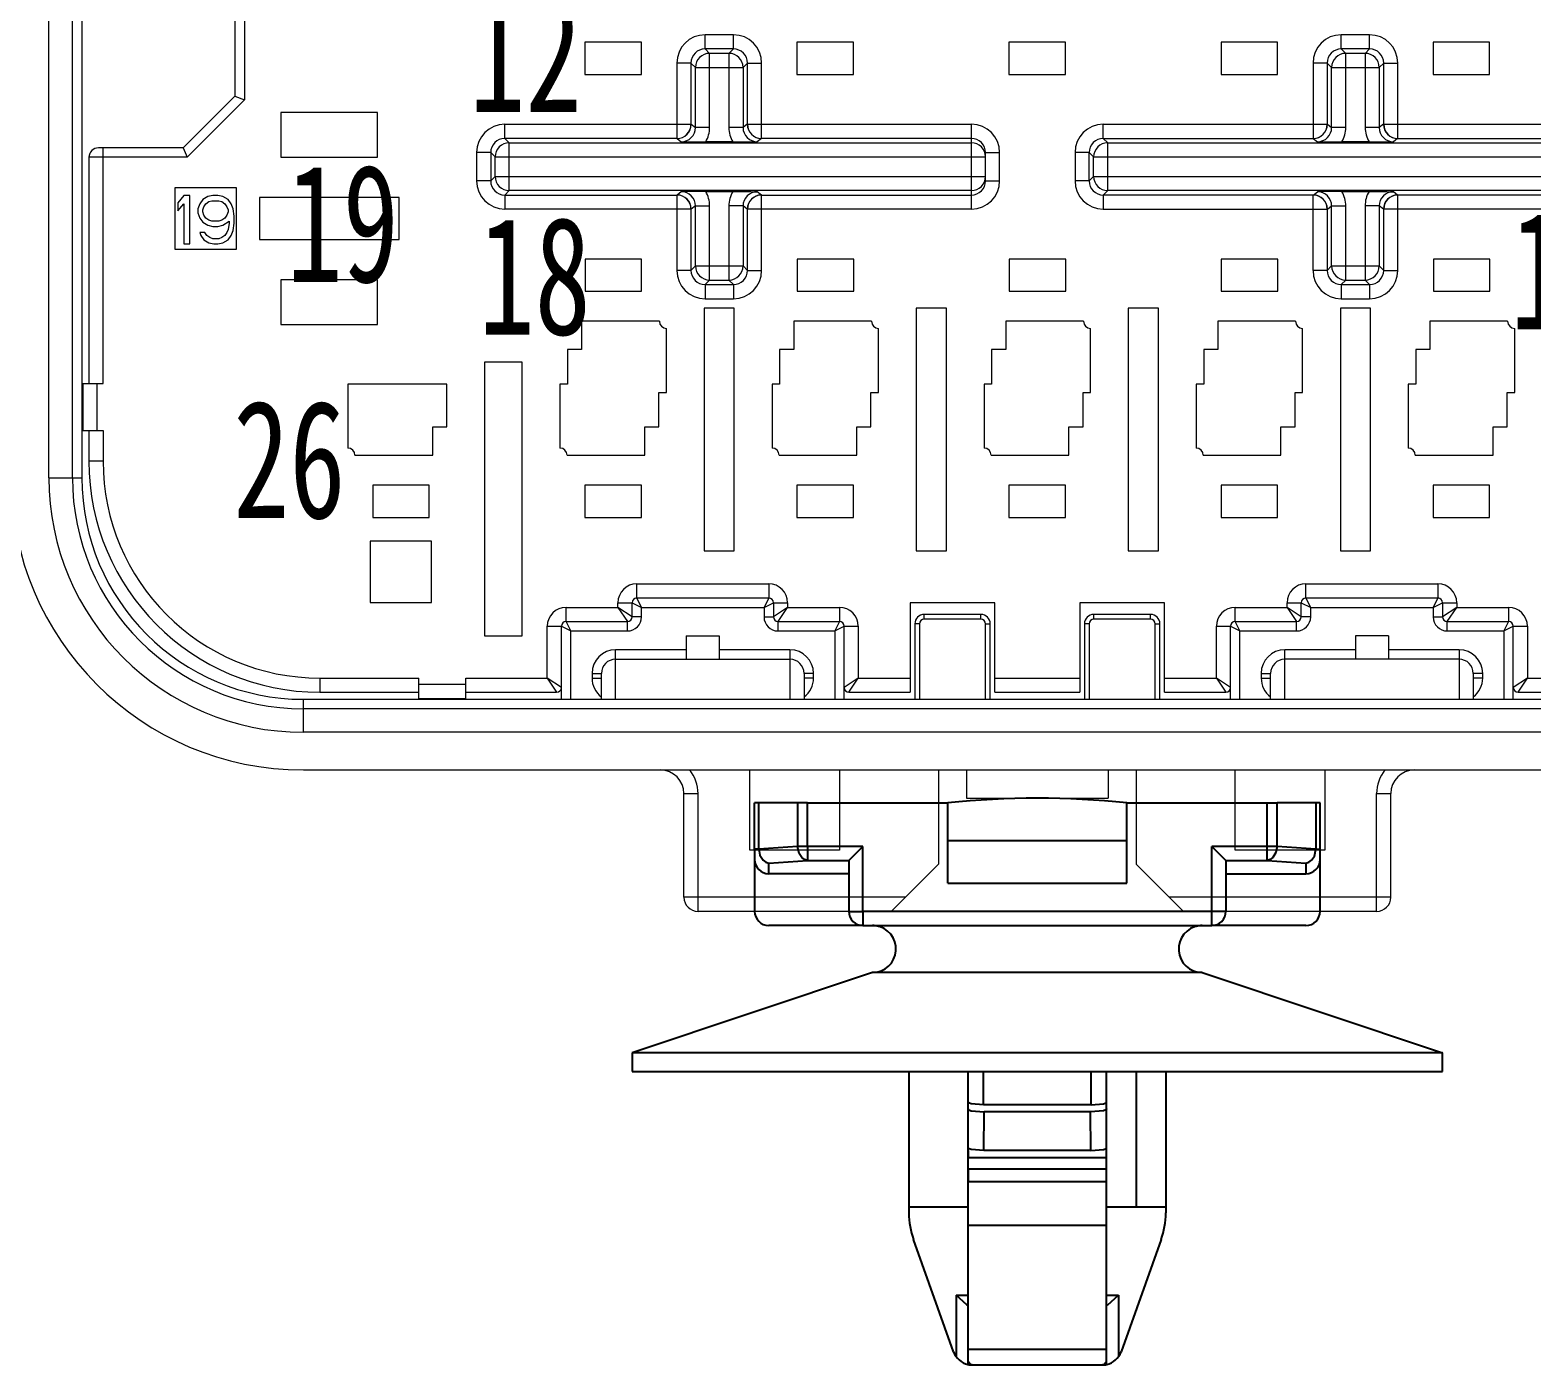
# Model space of a CAD drawing. Header units: inches. Extents: x 47316 to 59086, y 3141 to 11743.
# Drawn here: x 54455.43 to 54487.3, y 9607.13 to 9635.45 of the extents above; entities that cross this region are included whole.
import ezdxf

# ---------------------------------------------------------------- set-up
doc = ezdxf.new("R2010")
doc.units = ezdxf.units.IN
doc.header["$MEASUREMENT"] = 0
doc.styles.add('MtX_SimSun', font='')
doc.styles.get('MtX_SimSun').set_extended_font_data('SimSun')

msp = doc.modelspace()

# ---------------------------------------------------------------- linework, layer by layer
at = {"color": 0, "linetype": 'Continuous', "lineweight": 15}
for p, q in [((54455.834, 9625.953), (54455.834, 9639.153)), ((54456.334, 9625.953), (54456.334, 9639.153)), ((54456.534, 9639.153), (54456.534, 9625.953)), ((54459.783, 9636.053), (54459.783, 9634.053)), ((54459.983, 9636.136), (54459.983, 9633.971)), ((54467.207, 9635.193), (54467.207, 9634.513)), ((54468.407, 9635.193), (54467.207, 9635.193)), ((54468.407, 9634.513), (54468.407, 9635.193)), ((54469.759, 9635.053), (54469.759, 9635.353)), ((54470.359, 9635.353), (54469.759, 9635.353)), ((54470.359, 9635.053), (54470.359, 9635.353)), ((54471.707, 9635.193), (54471.707, 9634.513)), ((54472.907, 9635.193), (54471.707, 9635.193)), ((54472.907, 9634.513), (54472.907, 9635.193)), ((54476.207, 9635.193), (54476.207, 9634.513)), ((54477.407, 9635.193), (54476.207, 9635.193)), ((54477.407, 9634.513), (54477.407, 9635.193)), ((54480.707, 9635.193), (54480.707, 9634.513)), ((54481.907, 9635.193), (54480.707, 9635.193)), ((54481.907, 9634.513), (54481.907, 9635.193)), ((54483.859, 9635.353), (54483.259, 9635.353)), ((54483.259, 9635.053), (54483.259, 9635.353)), ((54483.859, 9635.053), (54483.859, 9635.353)), ((54486.407, 9635.193), (54485.207, 9635.193)), ((54485.207, 9635.193), (54485.207, 9634.513)), ((54486.407, 9634.513), (54486.407, 9635.193)), ((54469.853, 9634.959), (54469.759, 9635.053)), ((54470.359, 9635.053), (54469.759, 9635.053)), ((54469.853, 9633.384), (54469.853, 9634.959)), ((54470.265, 9634.959), (54469.853, 9634.959)), ((54470.265, 9634.959), (54470.359, 9635.053)), ((54470.265, 9634.959), (54470.265, 9633.384)), ((54483.859, 9635.053), (54483.259, 9635.053)), ((54483.353, 9634.959), (54483.259, 9635.053)), ((54483.765, 9634.959), (54483.353, 9634.959)), ((54483.353, 9633.384), (54483.353, 9634.959)), ((54483.765, 9634.959), (54483.859, 9635.053)), ((54483.765, 9634.959), (54483.765, 9633.384)), ((54469.159, 9634.753), (54469.159, 9633.153)), ((54469.459, 9634.753), (54469.159, 9634.753)), ((54469.459, 9634.753), (54469.459, 9633.453)), ((54469.553, 9634.659), (54469.459, 9634.753)), ((54469.553, 9633.384), (54469.553, 9634.659)), ((54469.553, 9634.659), (54470.565, 9634.659)), ((54470.565, 9634.659), (54470.659, 9634.753)), ((54470.565, 9634.659), (54470.565, 9633.384)), ((54470.659, 9633.453), (54470.659, 9634.753)), ((54470.659, 9634.753), (54470.959, 9634.753)), ((54470.959, 9633.153), (54470.959, 9634.753)), ((54482.959, 9634.753), (54482.659, 9634.753)), ((54482.659, 9634.753), (54482.659, 9633.153)), ((54482.959, 9634.753), (54482.959, 9633.453)), ((54483.053, 9634.659), (54482.959, 9634.753)), ((54483.053, 9634.659), (54484.065, 9634.659)), ((54483.053, 9633.384), (54483.053, 9634.659)), ((54484.065, 9634.659), (54484.159, 9634.753)), ((54484.065, 9634.659), (54484.065, 9633.384)), ((54484.159, 9634.753), (54484.459, 9634.753)), ((54484.159, 9633.453), (54484.159, 9634.753)), ((54484.459, 9633.153), (54484.459, 9634.753)), ((54467.207, 9634.513), (54468.407, 9634.513)), ((54471.707, 9634.513), (54472.907, 9634.513)), ((54476.207, 9634.513), (54477.407, 9634.513)), ((54480.707, 9634.513), (54481.907, 9634.513)), ((54485.207, 9634.513), (54486.407, 9634.513)), ((54459.783, 9634.053), (54458.683, 9632.953)), ((54459.983, 9633.971), (54458.766, 9632.753)), ((54459.783, 9634.053), (54459.983, 9633.971)), ((54460.759, 9633.703), (54460.759, 9632.753)), ((54462.809, 9633.703), (54460.759, 9633.703)), ((54462.809, 9632.753), (54462.809, 9633.703)), ((54465.509, 9633.153), (54465.509, 9633.453)), ((54465.509, 9633.453), (54469.463, 9633.453)), ((54469.463, 9633.453), (54469.553, 9633.384)), ((54469.853, 9633.384), (54469.553, 9633.384)), ((54470.565, 9633.384), (54470.265, 9633.384)), ((54470.655, 9633.453), (54470.565, 9633.384)), ((54470.655, 9633.453), (54475.409, 9633.453)), ((54475.409, 9631.653), (54475.409, 9633.453)), ((54478.209, 9633.153), (54478.209, 9633.453)), ((54478.209, 9633.453), (54482.963, 9633.453)), ((54482.963, 9633.453), (54483.053, 9633.384)), ((54483.353, 9633.384), (54483.053, 9633.384)), ((54484.065, 9633.384), (54483.765, 9633.384)), ((54484.155, 9633.453), (54484.065, 9633.384)), ((54484.155, 9633.453), (54488.109, 9633.453)), ((54465.603, 9633.06), (54465.509, 9633.153)), ((54469.163, 9633.153), (54465.509, 9633.153)), ((54465.603, 9632.047), (54465.603, 9633.06)), ((54465.603, 9633.06), (54475.409, 9633.06)), ((54469.163, 9633.153), (54469.253, 9633.084)), ((54470.347, 9633.08), (54469.771, 9633.08)), ((54470.955, 9633.153), (54470.865, 9633.084)), ((54475.409, 9633.153), (54470.955, 9633.153)), ((54478.209, 9633.153), (54482.663, 9633.153)), ((54478.209, 9633.153), (54478.303, 9633.06)), ((54478.303, 9632.047), (54478.303, 9633.06)), ((54478.303, 9633.06), (54488.015, 9633.06)), ((54482.663, 9633.153), (54482.753, 9633.084)), ((54483.847, 9633.08), (54483.271, 9633.08)), ((54484.455, 9633.153), (54484.365, 9633.084)), ((54484.455, 9633.153), (54488.109, 9633.153)), ((54456.684, 9632.753), (54456.684, 9627.953)), ((54458.766, 9632.753), (54456.684, 9632.753)), ((54458.683, 9632.953), (54456.884, 9632.953)), ((54456.984, 9627.953), (54456.984, 9632.953)), ((54458.683, 9632.953), (54458.766, 9632.753)), ((54460.759, 9632.753), (54462.809, 9632.753)), ((54464.909, 9632.853), (54464.909, 9632.253)), ((54465.209, 9632.853), (54464.909, 9632.853)), ((54465.209, 9632.853), (54465.209, 9632.253)), ((54465.303, 9632.76), (54465.209, 9632.853)), ((54465.303, 9632.347), (54465.303, 9632.76)), ((54465.303, 9632.76), (54475.709, 9632.76)), ((54475.709, 9632.253), (54475.709, 9632.853)), ((54475.709, 9632.853), (54476.009, 9632.853)), ((54476.009, 9632.253), (54476.009, 9632.853)), ((54477.609, 9632.853), (54477.609, 9632.253)), ((54477.909, 9632.853), (54477.609, 9632.853)), ((54477.909, 9632.253), (54477.909, 9632.853)), ((54477.909, 9632.853), (54478.003, 9632.76)), ((54478.003, 9632.347), (54478.003, 9632.76)), ((54478.003, 9632.76), (54488.315, 9632.76)), ((54465.303, 9632.347), (54465.209, 9632.253)), ((54465.303, 9632.347), (54475.709, 9632.347)), ((54477.909, 9632.253), (54478.003, 9632.347)), ((54478.003, 9632.347), (54488.315, 9632.347)), ((54458.51, 9632.105), (54458.51, 9630.803)), ((54459.812, 9632.105), (54458.51, 9632.105)), ((54459.812, 9630.803), (54459.812, 9632.105)), ((54465.209, 9632.253), (54464.909, 9632.253)), ((54465.603, 9632.047), (54465.509, 9631.953)), ((54475.409, 9632.047), (54465.603, 9632.047)), ((54469.253, 9632.023), (54469.163, 9631.953)), ((54469.771, 9632.027), (54470.347, 9632.027)), ((54470.955, 9631.953), (54470.865, 9632.023)), ((54475.709, 9632.253), (54476.009, 9632.253)), ((54477.909, 9632.253), (54477.609, 9632.253)), ((54478.209, 9631.953), (54478.303, 9632.047)), ((54488.015, 9632.047), (54478.303, 9632.047)), ((54482.663, 9631.953), (54482.753, 9632.023)), ((54483.271, 9632.027), (54483.847, 9632.027)), ((54484.455, 9631.953), (54484.365, 9632.023)), ((54458.695, 9631.942), (54458.567, 9631.79)), ((54458.567, 9631.79), (54458.567, 9631.615)), ((54458.567, 9631.615), (54458.695, 9631.768)), ((54458.823, 9631.942), (54458.695, 9631.942)), ((54458.695, 9631.768), (54458.695, 9630.917)), ((54458.823, 9630.917), (54458.823, 9631.942)), ((54459.037, 9631.768), (54458.994, 9631.659)), ((54459.101, 9631.855), (54459.037, 9631.768)), ((54459.208, 9631.921), (54459.101, 9631.855)), ((54459.101, 9631.637), (54459.122, 9631.702)), ((54459.122, 9631.702), (54459.165, 9631.768)), ((54459.165, 9631.768), (54459.229, 9631.812)), ((54459.314, 9631.942), (54459.208, 9631.921)), ((54459.229, 9631.812), (54459.293, 9631.833)), ((54459.293, 9631.833), (54459.443, 9631.833)), ((54459.421, 9631.942), (54459.314, 9631.942)), ((54459.528, 9631.921), (54459.421, 9631.942)), ((54459.443, 9631.833), (54459.507, 9631.812)), ((54459.507, 9631.812), (54459.571, 9631.768)), ((54459.635, 9631.855), (54459.528, 9631.921)), ((54459.571, 9631.768), (54459.613, 9631.702)), ((54459.613, 9631.702), (54459.635, 9631.637)), ((54459.699, 9631.768), (54459.635, 9631.855)), ((54459.741, 9631.659), (54459.699, 9631.768)), ((54460.304, 9631.898), (54460.304, 9631.008)), ((54463.264, 9631.898), (54460.304, 9631.898)), ((54463.264, 9631.008), (54463.264, 9631.898)), ((54465.509, 9631.953), (54465.509, 9631.653)), ((54465.509, 9631.953), (54469.163, 9631.953)), ((54469.159, 9631.953), (54469.159, 9630.353)), ((54469.553, 9631.723), (54469.463, 9631.653)), ((54469.553, 9630.448), (54469.553, 9631.723)), ((54469.553, 9631.723), (54469.853, 9631.723)), ((54469.853, 9630.148), (54469.853, 9631.723)), ((54470.265, 9631.723), (54470.265, 9630.148)), ((54470.565, 9631.723), (54470.265, 9631.723)), ((54470.565, 9631.723), (54470.565, 9630.448)), ((54470.655, 9631.653), (54470.565, 9631.723)), ((54470.955, 9631.953), (54475.409, 9631.953)), ((54470.959, 9630.353), (54470.959, 9631.953)), ((54482.663, 9631.953), (54478.209, 9631.953)), ((54478.209, 9631.953), (54478.209, 9631.653)), ((54482.659, 9630.353), (54482.659, 9631.953)), ((54482.963, 9631.653), (54483.053, 9631.723)), ((54483.053, 9631.723), (54483.353, 9631.723)), ((54483.053, 9630.448), (54483.053, 9631.723)), ((54483.353, 9630.148), (54483.353, 9631.723)), ((54484.065, 9631.723), (54483.765, 9631.723)), ((54483.765, 9631.723), (54483.765, 9630.148)), ((54484.155, 9631.653), (54484.065, 9631.723)), ((54484.065, 9631.723), (54484.065, 9630.448)), ((54488.109, 9631.953), (54484.455, 9631.953)), ((54484.459, 9630.353), (54484.459, 9631.953)), ((54458.994, 9631.659), (54458.994, 9631.572)), ((54458.994, 9631.572), (54459.037, 9631.463)), ((54459.037, 9631.463), (54459.101, 9631.375)), ((54459.101, 9631.593), (54459.101, 9631.637)), ((54459.122, 9631.528), (54459.101, 9631.593)), ((54459.101, 9631.375), (54459.208, 9631.31)), ((54459.165, 9631.463), (54459.122, 9631.528)), ((54459.229, 9631.419), (54459.165, 9631.463)), ((54459.293, 9631.397), (54459.229, 9631.419)), ((54459.443, 9631.397), (54459.293, 9631.397)), ((54459.507, 9631.419), (54459.443, 9631.397)), ((54459.571, 9631.463), (54459.507, 9631.419)), ((54459.528, 9631.31), (54459.656, 9631.397)), ((54459.613, 9631.528), (54459.571, 9631.463)), ((54459.635, 9631.593), (54459.613, 9631.528)), ((54459.635, 9631.637), (54459.635, 9631.593)), ((54459.656, 9631.397), (54459.656, 9631.354)), ((54459.763, 9631.506), (54459.741, 9631.659)), ((54459.763, 9631.354), (54459.763, 9631.506)), ((54469.463, 9631.653), (54465.509, 9631.653)), ((54469.459, 9631.653), (54469.459, 9630.353)), ((54475.409, 9631.653), (54470.655, 9631.653)), ((54470.659, 9630.353), (54470.659, 9631.653)), ((54478.209, 9631.653), (54482.963, 9631.653)), ((54482.959, 9631.653), (54482.959, 9630.353)), ((54488.109, 9631.653), (54484.155, 9631.653)), ((54484.159, 9630.353), (54484.159, 9631.653)), ((54459.037, 9631.157), (54459.058, 9631.092)), ((54459.144, 9631.157), (54459.037, 9631.157)), ((54459.058, 9631.092), (54459.122, 9631.005)), ((54459.186, 9631.092), (54459.144, 9631.157)), ((54459.25, 9631.048), (54459.186, 9631.092)), ((54459.208, 9631.31), (54459.314, 9631.288)), ((54459.314, 9631.026), (54459.25, 9631.048)), ((54459.314, 9631.288), (54459.421, 9631.288)), ((54459.421, 9631.288), (54459.528, 9631.31)), ((54459.507, 9631.048), (54459.443, 9631.026)), ((54459.571, 9631.092), (54459.507, 9631.048)), ((54459.613, 9631.157), (54459.571, 9631.092)), ((54459.635, 9631.223), (54459.613, 9631.157)), ((54459.656, 9631.354), (54459.635, 9631.223)), ((54459.635, 9631.005), (54459.699, 9631.092)), ((54459.699, 9631.092), (54459.741, 9631.201)), ((54459.741, 9631.201), (54459.763, 9631.354)), ((54458.51, 9630.803), (54459.812, 9630.803)), ((54458.695, 9630.917), (54458.823, 9630.917)), ((54459.122, 9631.005), (54459.229, 9630.939)), ((54459.229, 9630.939), (54459.336, 9630.917)), ((54459.443, 9631.026), (54459.314, 9631.026)), ((54459.336, 9630.917), (54459.421, 9630.917)), ((54459.421, 9630.917), (54459.528, 9630.939)), ((54459.528, 9630.939), (54459.635, 9631.005)), ((54460.304, 9631.008), (54463.264, 9631.008)), ((54467.212, 9630.593), (54467.212, 9629.913)), ((54468.412, 9630.593), (54467.212, 9630.593)), ((54468.412, 9629.913), (54468.412, 9630.593)), ((54469.553, 9630.448), (54469.459, 9630.353)), ((54469.553, 9630.448), (54470.565, 9630.448)), ((54470.565, 9630.448), (54470.659, 9630.353)), ((54471.712, 9630.593), (54471.712, 9629.913)), ((54472.912, 9630.593), (54471.712, 9630.593)), ((54472.912, 9629.913), (54472.912, 9630.593)), ((54476.212, 9630.593), (54476.212, 9629.913)), ((54477.412, 9630.593), (54476.212, 9630.593)), ((54477.412, 9629.913), (54477.412, 9630.593)), ((54481.912, 9630.593), (54480.712, 9630.593)), ((54480.712, 9630.593), (54480.712, 9629.913)), ((54481.912, 9629.913), (54481.912, 9630.593)), ((54483.053, 9630.448), (54482.959, 9630.353)), ((54483.053, 9630.448), (54484.065, 9630.448)), ((54484.065, 9630.448), (54484.159, 9630.353)), ((54486.412, 9630.593), (54485.212, 9630.593)), ((54485.212, 9630.593), (54485.212, 9629.913)), ((54486.412, 9629.913), (54486.412, 9630.593)), ((54460.759, 9630.153), (54460.759, 9629.203)), ((54462.809, 9630.153), (54460.759, 9630.153)), ((54462.809, 9629.203), (54462.809, 9630.153)), ((54469.459, 9630.353), (54469.159, 9630.353)), ((54469.853, 9630.148), (54469.759, 9630.053)), ((54469.853, 9630.148), (54470.265, 9630.148)), ((54470.265, 9630.148), (54470.359, 9630.053)), ((54470.659, 9630.353), (54470.959, 9630.353)), ((54482.959, 9630.353), (54482.659, 9630.353)), ((54483.353, 9630.148), (54483.259, 9630.053)), ((54483.353, 9630.148), (54483.765, 9630.148)), ((54483.765, 9630.148), (54483.859, 9630.053)), ((54484.159, 9630.353), (54484.459, 9630.353)), ((54467.212, 9629.913), (54468.412, 9629.913)), ((54469.759, 9630.053), (54469.759, 9629.753)), ((54469.759, 9630.053), (54470.359, 9630.053)), ((54470.359, 9630.053), (54470.359, 9629.753)), ((54471.712, 9629.913), (54472.912, 9629.913)), ((54476.212, 9629.913), (54477.412, 9629.913)), ((54480.712, 9629.913), (54481.912, 9629.913)), ((54483.259, 9630.053), (54483.859, 9630.053)), ((54483.259, 9630.053), (54483.259, 9629.753)), ((54483.859, 9630.053), (54483.859, 9629.753)), ((54485.212, 9629.913), (54486.412, 9629.913)), ((54469.739, 9629.553), (54469.739, 9624.403)), ((54470.379, 9629.553), (54469.739, 9629.553)), ((54469.759, 9629.753), (54470.359, 9629.753)), ((54470.379, 9624.403), (54470.379, 9629.553)), ((54474.239, 9629.553), (54474.239, 9624.403)), ((54474.879, 9629.553), (54474.239, 9629.553)), ((54474.879, 9624.403), (54474.879, 9629.553)), ((54479.379, 9629.553), (54478.739, 9629.553)), ((54478.739, 9629.553), (54478.739, 9624.403)), ((54479.379, 9624.403), (54479.379, 9629.553)), ((54483.879, 9629.553), (54483.239, 9629.553)), ((54483.239, 9629.553), (54483.239, 9624.403)), ((54483.259, 9629.753), (54483.859, 9629.753)), ((54483.879, 9624.403), (54483.879, 9629.553)), ((54460.759, 9629.203), (54462.809, 9629.203)), ((54467.139, 9629.273), (54467.139, 9628.673)), ((54468.789, 9629.273), (54467.139, 9629.273)), ((54471.639, 9629.273), (54471.639, 9628.673)), ((54473.289, 9629.273), (54471.639, 9629.273)), ((54477.789, 9629.273), (54476.139, 9629.273)), ((54476.139, 9629.273), (54476.139, 9628.673)), ((54482.289, 9629.273), (54480.639, 9629.273)), ((54480.639, 9629.273), (54480.639, 9628.673)), ((54486.789, 9629.273), (54485.139, 9629.273)), ((54485.139, 9629.273), (54485.139, 9628.673)), ((54468.939, 9627.763), (54468.939, 9629.123)), ((54473.439, 9627.763), (54473.439, 9629.123)), ((54477.939, 9627.763), (54477.939, 9629.123)), ((54482.439, 9627.763), (54482.439, 9629.123)), ((54486.939, 9627.763), (54486.939, 9629.123)), ((54466.839, 9628.673), (54466.839, 9627.943)), ((54467.139, 9628.673), (54466.839, 9628.673)), ((54471.339, 9628.673), (54471.339, 9627.943)), ((54471.639, 9628.673), (54471.339, 9628.673)), ((54476.139, 9628.673), (54475.839, 9628.673)), ((54475.839, 9628.673), (54475.839, 9627.943)), ((54480.639, 9628.673), (54480.339, 9628.673)), ((54480.339, 9628.673), (54480.339, 9627.943)), ((54485.139, 9628.673), (54484.839, 9628.673)), ((54484.839, 9628.673), (54484.839, 9627.943)), ((54465.078, 9628.403), (54465.078, 9622.603)), ((54465.878, 9628.403), (54465.078, 9628.403)), ((54465.878, 9622.603), (54465.878, 9628.403)), ((54456.554, 9627.953), (54456.554, 9626.953)), ((54456.554, 9627.953), (54456.984, 9627.953)), ((54456.854, 9627.953), (54456.854, 9626.953)), ((54462.178, 9627.943), (54462.178, 9626.583)), ((54464.278, 9627.943), (54462.178, 9627.943)), ((54464.278, 9627.033), (54464.278, 9627.943)), ((54466.679, 9627.943), (54466.679, 9626.583)), ((54466.839, 9627.943), (54466.679, 9627.943)), ((54471.179, 9627.943), (54471.179, 9626.583)), ((54471.339, 9627.943), (54471.179, 9627.943)), ((54475.839, 9627.943), (54475.679, 9627.943)), ((54475.679, 9627.943), (54475.679, 9626.583)), ((54480.339, 9627.943), (54480.179, 9627.943)), ((54480.179, 9627.943), (54480.179, 9626.583)), ((54484.839, 9627.943), (54484.679, 9627.943)), ((54484.679, 9627.943), (54484.679, 9626.583)), ((54468.779, 9627.033), (54468.779, 9627.763)), ((54468.779, 9627.763), (54468.939, 9627.763)), ((54473.279, 9627.763), (54473.439, 9627.763)), ((54473.279, 9627.033), (54473.279, 9627.763)), ((54477.779, 9627.763), (54477.939, 9627.763)), ((54477.779, 9627.033), (54477.779, 9627.763)), ((54482.279, 9627.763), (54482.439, 9627.763)), ((54482.279, 9627.033), (54482.279, 9627.763)), ((54486.779, 9627.763), (54486.939, 9627.763)), ((54486.779, 9627.033), (54486.779, 9627.763)), ((54456.554, 9626.953), (54456.984, 9626.953)), ((54456.684, 9626.953), (54456.684, 9626.303)), ((54456.984, 9626.953), (54456.984, 9626.303)), ((54463.978, 9626.433), (54463.978, 9627.033)), ((54463.978, 9627.033), (54464.278, 9627.033)), ((54468.479, 9626.433), (54468.479, 9627.033)), ((54468.479, 9627.033), (54468.779, 9627.033)), ((54472.979, 9626.433), (54472.979, 9627.033)), ((54472.979, 9627.033), (54473.279, 9627.033)), ((54477.479, 9627.033), (54477.779, 9627.033)), ((54477.479, 9626.433), (54477.479, 9627.033)), ((54481.979, 9627.033), (54482.279, 9627.033)), ((54481.979, 9626.433), (54481.979, 9627.033)), ((54486.479, 9627.033), (54486.779, 9627.033)), ((54486.479, 9626.433), (54486.479, 9627.033)), ((54456.984, 9626.303), (54456.684, 9626.303)), ((54462.328, 9626.433), (54463.978, 9626.433)), ((54466.829, 9626.433), (54468.479, 9626.433)), ((54471.329, 9626.433), (54472.979, 9626.433)), ((54475.829, 9626.433), (54477.479, 9626.433)), ((54480.329, 9626.433), (54481.979, 9626.433)), ((54484.829, 9626.433), (54486.479, 9626.433)), ((54455.834, 9625.953), (54456.534, 9625.953)), ((54462.71, 9625.793), (54462.71, 9625.113)), ((54463.905, 9625.793), (54462.71, 9625.793)), ((54463.905, 9625.113), (54463.905, 9625.793)), ((54467.207, 9625.793), (54467.207, 9625.113)), ((54468.407, 9625.793), (54467.207, 9625.793)), ((54468.407, 9625.113), (54468.407, 9625.793)), ((54472.907, 9625.793), (54471.707, 9625.793)), ((54471.707, 9625.793), (54471.707, 9625.113)), ((54472.907, 9625.113), (54472.907, 9625.793)), ((54477.407, 9625.793), (54476.207, 9625.793)), ((54476.207, 9625.793), (54476.207, 9625.113)), ((54477.407, 9625.113), (54477.407, 9625.793)), ((54481.907, 9625.793), (54480.707, 9625.793)), ((54480.707, 9625.793), (54480.707, 9625.113)), ((54481.907, 9625.113), (54481.907, 9625.793)), ((54486.407, 9625.793), (54485.207, 9625.793)), ((54485.207, 9625.793), (54485.207, 9625.113)), ((54486.407, 9625.113), (54486.407, 9625.793)), ((54462.71, 9625.113), (54463.905, 9625.113)), ((54467.207, 9625.113), (54468.407, 9625.113)), ((54471.707, 9625.113), (54472.907, 9625.113)), ((54476.207, 9625.113), (54477.407, 9625.113)), ((54480.707, 9625.113), (54481.907, 9625.113)), ((54485.207, 9625.113), (54486.407, 9625.113)), ((54462.649, 9624.61), (54462.649, 9623.308)), ((54463.951, 9624.61), (54462.649, 9624.61)), ((54463.951, 9623.308), (54463.951, 9624.61)), ((54469.739, 9624.403), (54470.379, 9624.403)), ((54474.239, 9624.403), (54474.879, 9624.403)), ((54478.739, 9624.403), (54479.379, 9624.403)), ((54483.239, 9624.403), (54483.879, 9624.403)), ((54468.309, 9623.403), (54468.309, 9623.703)), ((54468.309, 9623.703), (54471.109, 9623.703)), ((54468.309, 9623.403), (54471.109, 9623.403)), ((54468.409, 9623.203), (54468.309, 9623.403)), ((54471.109, 9623.403), (54471.009, 9623.203)), ((54471.109, 9623.703), (54471.109, 9623.403)), ((54482.509, 9623.703), (54485.309, 9623.703)), ((54482.509, 9623.403), (54482.509, 9623.703)), ((54482.509, 9623.403), (54485.309, 9623.403)), ((54482.609, 9623.203), (54482.509, 9623.403)), ((54485.309, 9623.403), (54485.209, 9623.203)), ((54485.309, 9623.703), (54485.309, 9623.403)), ((54462.649, 9623.308), (54463.951, 9623.308)), ((54466.809, 9622.903), (54466.809, 9623.203)), ((54466.809, 9623.203), (54467.909, 9623.203)), ((54467.909, 9623.203), (54467.909, 9623.303)), ((54467.909, 9623.303), (54468.209, 9623.303)), ((54467.909, 9623.203), (54468.109, 9622.903)), ((54468.209, 9623.003), (54467.909, 9623.203)), ((54468.209, 9623.003), (54468.209, 9623.303)), ((54468.209, 9623.303), (54468.409, 9623.203)), ((54468.409, 9623.003), (54468.409, 9623.203)), ((54468.409, 9623.203), (54471.009, 9623.203)), ((54471.009, 9623.203), (54471.209, 9623.303)), ((54471.009, 9623.203), (54471.009, 9623.003)), ((54471.209, 9623.303), (54471.509, 9623.303)), ((54471.209, 9623.303), (54471.209, 9623.003)), ((54471.509, 9623.203), (54471.209, 9623.003)), ((54471.309, 9622.903), (54471.509, 9623.203)), ((54471.509, 9623.303), (54471.509, 9623.203)), ((54471.509, 9623.203), (54472.609, 9623.203)), ((54472.609, 9623.203), (54472.609, 9622.903)), ((54475.909, 9623.303), (54474.109, 9623.303)), ((54474.109, 9623.303), (54474.109, 9621.403)), ((54475.909, 9621.403), (54475.909, 9623.303)), ((54479.509, 9623.303), (54477.709, 9623.303)), ((54477.709, 9623.303), (54477.709, 9621.403)), ((54479.509, 9621.403), (54479.509, 9623.303)), ((54481.009, 9623.203), (54482.109, 9623.203)), ((54481.009, 9622.903), (54481.009, 9623.203)), ((54482.109, 9623.303), (54482.409, 9623.303)), ((54482.109, 9623.203), (54482.109, 9623.303)), ((54482.109, 9623.203), (54482.309, 9622.903)), ((54482.409, 9623.003), (54482.109, 9623.203)), ((54482.409, 9623.003), (54482.409, 9623.303)), ((54482.409, 9623.303), (54482.609, 9623.203)), ((54482.609, 9623.203), (54485.209, 9623.203)), ((54482.609, 9623.003), (54482.609, 9623.203)), ((54485.209, 9623.203), (54485.409, 9623.303)), ((54485.209, 9623.203), (54485.209, 9623.003)), ((54485.409, 9623.303), (54485.709, 9623.303)), ((54485.409, 9623.303), (54485.409, 9623.003)), ((54485.709, 9623.203), (54485.409, 9623.003)), ((54485.509, 9622.903), (54485.709, 9623.203)), ((54485.709, 9623.303), (54485.709, 9623.203)), ((54485.709, 9623.203), (54486.809, 9623.203)), ((54486.809, 9623.203), (54486.809, 9622.903)), ((54466.409, 9621.703), (54466.409, 9622.803)), ((54466.409, 9622.803), (54466.709, 9622.803)), ((54466.709, 9621.253), (54466.709, 9622.803)), ((54466.709, 9622.803), (54466.909, 9622.703)), ((54466.809, 9622.903), (54468.109, 9622.903)), ((54466.909, 9622.703), (54466.809, 9622.903)), ((54468.109, 9622.703), (54468.109, 9622.903)), ((54468.409, 9623.003), (54468.209, 9623.003)), ((54471.009, 9623.003), (54471.209, 9623.003)), ((54471.309, 9622.903), (54472.609, 9622.903)), ((54471.309, 9622.703), (54471.309, 9622.903)), ((54472.609, 9622.903), (54472.509, 9622.703)), ((54472.509, 9622.703), (54472.709, 9622.803)), ((54472.709, 9622.803), (54473.009, 9622.803)), ((54472.709, 9621.253), (54472.709, 9622.803)), ((54473.009, 9622.803), (54473.009, 9621.703)), ((54474.309, 9622.853), (54474.209, 9622.853)), ((54474.209, 9622.853), (54474.209, 9621.253)), ((54474.309, 9622.853), (54474.309, 9621.253)), ((54475.609, 9623.053), (54474.409, 9623.053)), ((54474.409, 9622.953), (54474.409, 9623.053)), ((54475.609, 9622.953), (54474.409, 9622.953)), ((54475.609, 9622.953), (54475.609, 9623.053)), ((54475.709, 9622.853), (54475.809, 9622.853)), ((54475.709, 9621.253), (54475.709, 9622.853)), ((54475.809, 9621.253), (54475.809, 9622.853)), ((54477.909, 9622.853), (54477.809, 9622.853)), ((54477.809, 9622.853), (54477.809, 9621.253)), ((54477.909, 9622.853), (54477.909, 9621.253)), ((54479.209, 9623.053), (54478.009, 9623.053)), ((54478.009, 9622.953), (54478.009, 9623.053)), ((54479.209, 9622.953), (54478.009, 9622.953)), ((54479.209, 9622.953), (54479.209, 9623.053)), ((54479.309, 9622.853), (54479.409, 9622.853)), ((54479.309, 9621.253), (54479.309, 9622.853)), ((54479.409, 9621.253), (54479.409, 9622.853)), ((54480.609, 9622.803), (54480.909, 9622.803)), ((54480.609, 9621.703), (54480.609, 9622.803)), ((54480.909, 9621.253), (54480.909, 9622.803)), ((54480.909, 9622.803), (54481.109, 9622.703)), ((54481.009, 9622.903), (54482.309, 9622.903)), ((54481.109, 9622.703), (54481.009, 9622.903)), ((54482.309, 9622.703), (54482.309, 9622.903)), ((54482.609, 9623.003), (54482.409, 9623.003)), ((54485.209, 9623.003), (54485.409, 9623.003)), ((54485.509, 9622.903), (54486.809, 9622.903)), ((54485.509, 9622.703), (54485.509, 9622.903)), ((54486.809, 9622.903), (54486.709, 9622.703)), ((54486.709, 9622.703), (54486.909, 9622.803)), ((54486.909, 9622.803), (54487.209, 9622.803)), ((54486.909, 9621.253), (54486.909, 9622.803)), ((54487.209, 9622.803), (54487.209, 9621.703)), ((54465.078, 9622.603), (54465.878, 9622.603)), ((54466.909, 9621.253), (54466.909, 9622.703)), ((54466.909, 9622.703), (54468.109, 9622.703)), ((54469.359, 9622.603), (54470.059, 9622.603)), ((54469.359, 9622.603), (54469.359, 9622.103)), ((54470.059, 9622.603), (54470.059, 9622.103)), ((54471.309, 9622.703), (54472.509, 9622.703)), ((54472.509, 9622.703), (54472.509, 9621.253)), ((54481.109, 9622.703), (54482.309, 9622.703)), ((54481.109, 9621.253), (54481.109, 9622.703)), ((54484.259, 9622.603), (54483.559, 9622.603)), ((54483.559, 9622.603), (54483.559, 9622.103)), ((54484.259, 9622.603), (54484.259, 9622.103)), ((54485.509, 9622.703), (54486.709, 9622.703)), ((54486.709, 9622.703), (54486.709, 9621.253)), ((54467.859, 9621.253), (54467.859, 9622.303)), ((54469.359, 9622.303), (54467.859, 9622.303)), ((54471.559, 9622.303), (54470.059, 9622.303)), ((54471.559, 9622.303), (54471.559, 9621.253)), ((54483.559, 9622.303), (54482.059, 9622.303)), ((54482.059, 9621.253), (54482.059, 9622.303)), ((54485.759, 9622.303), (54484.259, 9622.303)), ((54485.759, 9622.303), (54485.759, 9621.253)), ((54467.859, 9622.103), (54471.559, 9622.103)), ((54485.759, 9622.103), (54482.059, 9622.103)), ((54461.584, 9621.703), (54461.584, 9621.403)), ((54461.584, 9621.703), (54463.684, 9621.703)), ((54463.684, 9621.273), (54463.684, 9621.703)), ((54463.684, 9621.573), (54464.684, 9621.573)), ((54464.684, 9621.273), (54464.684, 9621.703)), ((54464.684, 9621.703), (54466.409, 9621.703)), ((54466.409, 9621.703), (54466.609, 9621.403)), ((54466.709, 9621.503), (54466.409, 9621.703)), ((54467.359, 9621.803), (54467.559, 9621.803)), ((54467.359, 9621.803), (54467.359, 9621.703)), ((54467.359, 9621.703), (54467.559, 9621.703)), ((54467.559, 9621.253), (54467.559, 9621.803)), ((54472.059, 9621.803), (54471.859, 9621.803)), ((54471.859, 9621.803), (54471.859, 9621.253)), ((54472.059, 9621.703), (54471.859, 9621.703)), ((54472.059, 9621.703), (54472.059, 9621.803)), ((54473.009, 9621.703), (54472.709, 9621.503)), ((54472.809, 9621.403), (54473.009, 9621.703)), ((54473.009, 9621.703), (54474.109, 9621.703)), ((54475.909, 9621.703), (54477.709, 9621.703)), ((54479.509, 9621.703), (54480.609, 9621.703)), ((54480.609, 9621.703), (54480.809, 9621.403)), ((54480.909, 9621.503), (54480.609, 9621.703)), ((54481.559, 9621.803), (54481.759, 9621.803)), ((54481.559, 9621.803), (54481.559, 9621.703)), ((54481.559, 9621.703), (54481.759, 9621.703)), ((54481.759, 9621.253), (54481.759, 9621.803)), ((54486.259, 9621.803), (54486.059, 9621.803)), ((54486.059, 9621.803), (54486.059, 9621.253)), ((54486.259, 9621.703), (54486.059, 9621.703)), ((54486.259, 9621.703), (54486.259, 9621.803)), ((54487.209, 9621.703), (54486.909, 9621.503)), ((54487.009, 9621.403), (54487.209, 9621.703)), ((54487.209, 9621.703), (54488.934, 9621.703)), ((54461.234, 9620.553), (54461.234, 9621.253)), ((54461.234, 9621.253), (54492.384, 9621.253)), ((54461.584, 9621.403), (54463.684, 9621.403)), ((54463.684, 9621.273), (54464.684, 9621.273)), ((54464.684, 9621.403), (54466.609, 9621.403)), ((54472.809, 9621.403), (54474.109, 9621.403)), ((54475.909, 9621.403), (54477.709, 9621.403)), ((54479.509, 9621.403), (54480.809, 9621.403)), ((54487.009, 9621.403), (54488.934, 9621.403)), ((54492.384, 9621.053), (54461.234, 9621.053)), ((54492.384, 9620.553), (54461.234, 9620.553)), ((54461.234, 9619.753), (54492.384, 9619.753)), ((54470.709, 9618.053), (54470.709, 9619.753)), ((54472.609, 9619.753), (54472.609, 9618.053)), ((54474.709, 9619.753), (54474.709, 9617.753)), ((54475.309, 9619.753), (54475.309, 9619.153)), ((54478.309, 9619.753), (54478.309, 9619.153)), ((54478.909, 9619.753), (54478.909, 9617.753)), ((54481.009, 9618.053), (54481.009, 9619.753)), ((54482.909, 9619.753), (54482.909, 9618.053)), ((54469.309, 9619.253), (54469.609, 9619.253)), ((54469.309, 9617.053), (54469.309, 9619.253)), ((54469.609, 9616.753), (54469.609, 9619.253)), ((54475.309, 9619.153), (54478.309, 9619.153)), ((54484.009, 9619.253), (54484.309, 9619.253)), ((54484.009, 9616.753), (54484.009, 9619.253)), ((54484.309, 9617.053), (54484.309, 9619.253)), ((54472.609, 9618.053), (54470.709, 9618.053)), ((54482.909, 9618.053), (54481.009, 9618.053)), ((54473.709, 9616.753), (54474.709, 9617.753)), ((54478.909, 9617.753), (54479.909, 9616.753)), ((54474.009, 9617.053), (54469.309, 9617.053)), ((54484.309, 9617.053), (54479.609, 9617.053)), ((54473.709, 9616.753), (54469.609, 9616.753)), ((54484.009, 9616.753), (54479.909, 9616.753))]:
    msp.add_line(p, q, dxfattribs=at)
at = {"color": 0, "lineweight": -3, "ltscale": 0.024464}
for p, q in [((54470.809, 9618.075), (54470.809, 9619.053)), ((54470.897, 9618.075), (54470.897, 9619.053))]:
    msp.add_line(p, q, dxfattribs=at)
at = {"color": 0, "lineweight": -3, "ltscale": 0.002197}
for p, q in [((54470.897, 9619.053), (54470.809, 9619.053)), ((54482.809, 9619.053), (54482.721, 9619.053)), ((54470.897, 9618.075), (54470.809, 9618.075)), ((54482.721, 9618.075), (54482.809, 9618.075))]:
    msp.add_line(p, q, dxfattribs=at)
at = {"color": 0, "lineweight": -3, "ltscale": 0.020605}
for p, q in [((54471.721, 9619.053), (54470.897, 9619.053)), ((54482.721, 9619.053), (54481.897, 9619.053))]:
    msp.add_line(p, q, dxfattribs=at)
at = {"color": 0, "lineweight": -3, "ltscale": 0.005304}
for p, q in [((54471.933, 9619.053), (54471.721, 9619.053)), ((54481.685, 9619.053), (54481.897, 9619.053)), ((54471.933, 9618.133), (54471.721, 9618.133)), ((54481.897, 9618.133), (54481.685, 9618.133))]:
    msp.add_line(p, q, dxfattribs=at)
at = {"color": 0, "lineweight": -3, "ltscale": 0.02301}
for p, q in [((54471.721, 9619.053), (54471.721, 9618.133)), ((54471.933, 9618.133), (54471.933, 9619.053)), ((54481.685, 9618.133), (54481.685, 9619.053)), ((54481.897, 9618.133), (54481.897, 9619.053))]:
    msp.add_line(p, q, dxfattribs=at)
at = {"color": 0, "lineweight": -3, "ltscale": 0.074393}
for p, q in [((54471.933, 9619.053), (54474.909, 9619.053)), ((54478.709, 9619.053), (54481.685, 9619.053))]:
    msp.add_line(p, q, dxfattribs=at)
at = {"color": 0, "lineweight": -3, "ltscale": 0.0425}
for p, q in [((54474.909, 9617.353), (54474.909, 9619.053)), ((54472.809, 9617.553), (54471.109, 9617.553)), ((54480.809, 9617.553), (54482.509, 9617.553))]:
    msp.add_line(p, q, dxfattribs=at)
at = {"color": 0, "lineweight": -3, "ltscale": 0.042499}
msp.add_line((54478.709, 9617.353), (54478.709, 9619.053), dxfattribs=at)
at = {"color": 0, "lineweight": -3, "ltscale": 0.024466}
msp.add_line((54482.721, 9619.053), (54482.721, 9618.075), dxfattribs=at)
at = {"color": 0, "lineweight": -3, "ltscale": 0.024467}
msp.add_line((54482.809, 9618.075), (54482.809, 9619.053), dxfattribs=at)
at = {"color": 0, "lineweight": -3, "ltscale": 0.005534}
msp.add_line((54470.809, 9618.075), (54470.809, 9617.853), dxfattribs=at)
at = {"color": 0, "lineweight": -3, "ltscale": 0.020657}
for p, q in [((54471.721, 9618.133), (54470.897, 9618.075)), ((54482.721, 9618.075), (54481.897, 9618.133))]:
    msp.add_line(p, q, dxfattribs=at)
at = {"color": 0, "lineweight": -3, "ltscale": 0.029393}
for p, q in [((54473.109, 9618.133), (54471.933, 9618.133)), ((54481.685, 9618.133), (54480.509, 9618.133))]:
    msp.add_line(p, q, dxfattribs=at)
at = {"color": 0, "lineweight": -3, "ltscale": 0.007481}
for p, q in [((54471.933, 9618.133), (54471.933, 9617.834)), ((54481.685, 9617.834), (54481.685, 9618.133))]:
    msp.add_line(p, q, dxfattribs=at)
at = {"color": 0, "lineweight": -3, "ltscale": 0.01058}
for p, q in [((54472.81, 9617.834), (54473.109, 9618.133)), ((54480.808, 9617.834), (54480.509, 9618.133))]:
    msp.add_line(p, q, dxfattribs=at)
at = {"color": 0, "lineweight": -3, "ltscale": 0.034489}
for p, q in [((54473.109, 9616.753), (54473.109, 9618.133)), ((54480.509, 9616.753), (54480.509, 9618.133))]:
    msp.add_line(p, q, dxfattribs=at)
at = {"color": 0, "lineweight": -3, "ltscale": 0.095001}
for p, q in [((54478.709, 9618.253), (54474.909, 9618.253)), ((54474.909, 9617.353), (54478.709, 9617.353))]:
    msp.add_line(p, q, dxfattribs=at)
at = {"color": 0, "lineweight": -3, "ltscale": 0.005533}
msp.add_line((54482.809, 9617.853), (54482.809, 9618.075), dxfattribs=at)
at = {"color": 0, "lineweight": -3, "ltscale": 0.027499}
msp.add_line((54470.809, 9617.853), (54470.809, 9616.753), dxfattribs=at)
at = {"color": 0, "lineweight": -3, "ltscale": 0.020658}
for p, q in [((54471.109, 9617.775), (54471.933, 9617.834)), ((54481.685, 9617.834), (54482.509, 9617.775))]:
    msp.add_line(p, q, dxfattribs=at)
at = {"color": 0, "lineweight": -3, "ltscale": 0.005553}
for p, q in [((54471.109, 9617.553), (54471.109, 9617.775)), ((54482.509, 9617.775), (54482.509, 9617.553))]:
    msp.add_line(p, q, dxfattribs=at)
at = {"color": 0, "lineweight": -3, "ltscale": 0.021912}
for p, q in [((54471.933, 9617.834), (54472.81, 9617.834)), ((54480.808, 9617.834), (54481.685, 9617.834))]:
    msp.add_line(p, q, dxfattribs=at)
at = {"color": 0, "lineweight": -3, "ltscale": 4.1e-05}
msp.add_line((54472.81, 9617.834), (54472.809, 9617.832), dxfattribs=at)
at = {"color": 0, "lineweight": -3, "ltscale": 0.026971}
for p, q in [((54472.809, 9617.832), (54472.809, 9616.753)), ((54480.809, 9617.832), (54480.809, 9616.753))]:
    msp.add_line(p, q, dxfattribs=at)
at = {"color": 0, "lineweight": -3, "ltscale": 3.7e-05}
msp.add_line((54480.809, 9617.832), (54480.809, 9617.834), dxfattribs=at)
at = {"color": 0, "lineweight": -3, "ltscale": 0.027501}
msp.add_line((54482.809, 9616.753), (54482.809, 9617.853), dxfattribs=at)
at = {"color": 0, "lineweight": -3, "ltscale": 0.0075}
for p, q in [((54472.809, 9616.753), (54473.109, 9616.753)), ((54473.109, 9616.753), (54473.109, 9616.453)), ((54480.509, 9616.453), (54480.509, 9616.753)), ((54480.809, 9616.753), (54480.509, 9616.753)), ((54475.09, 9608.609), (54475.342, 9608.609)), ((54478.276, 9608.609), (54478.528, 9608.609))]:
    msp.add_line(p, q, dxfattribs=at)
at = {"color": 0, "lineweight": -3, "ltscale": 0.185001}
msp.add_line((54480.509, 9616.753), (54473.109, 9616.753), dxfattribs=at)
at = {"color": 0, "lineweight": -3, "ltscale": 0.05}
for p, q in [((54473.109, 9616.453), (54471.109, 9616.453)), ((54482.509, 9616.453), (54480.509, 9616.453))]:
    msp.add_line(p, q, dxfattribs=at)
at = {"color": 0, "lineweight": -3, "ltscale": 0.184999}
msp.add_line((54473.109, 9616.453), (54480.509, 9616.453), dxfattribs=at)
at = {"color": 0, "lineweight": -3, "ltscale": 0.134399}
msp.add_line((54473.309, 9615.453), (54468.209, 9613.753), dxfattribs=at)
at = {"color": 0, "lineweight": -3, "ltscale": 0.174997}
msp.add_line((54480.309, 9615.453), (54473.309, 9615.453), dxfattribs=at)
at = {"color": 0, "lineweight": -3, "ltscale": 0.134398}
msp.add_line((54480.309, 9615.453), (54485.409, 9613.753), dxfattribs=at)
at = {"color": 0, "lineweight": -3, "ltscale": 0.010001}
for p, q in [((54468.209, 9613.753), (54468.209, 9613.353)), ((54485.409, 9613.353), (54485.409, 9613.753))]:
    msp.add_line(p, q, dxfattribs=at)
at = {"color": 0, "lineweight": -3, "ltscale": 0.429999}
for p, q in [((54485.409, 9613.753), (54468.209, 9613.753)), ((54468.209, 9613.353), (54485.409, 9613.353))]:
    msp.add_line(p, q, dxfattribs=at)
at = {"color": 0, "lineweight": -3, "ltscale": 0.1125}
for p, q in [((54474.084, 9613.353), (54474.084, 9610.483)), ((54478.905, 9613.353), (54478.905, 9610.483)), ((54479.534, 9613.353), (54479.534, 9610.483))]:
    msp.add_line(p, q, dxfattribs=at)
at = {"color": 0, "lineweight": -3, "ltscale": 0.001973}
for p, q in [((54475.342, 9607.138), (54475.342, 9613.353)), ((54478.276, 9607.138), (54478.276, 9613.353))]:
    msp.add_line(p, q, dxfattribs=at)
at = {"color": 0, "lineweight": -3, "ltscale": 0.021073}
for p, q in [((54475.666, 9612.647), (54475.669, 9613.353)), ((54477.952, 9612.647), (54477.949, 9613.353))]:
    msp.add_line(p, q, dxfattribs=at)
at = {"color": 0, "lineweight": -3, "ltscale": 0.068161}
msp.add_line((54477.952, 9612.647), (54475.666, 9612.647), dxfattribs=at)
at = {"color": 0, "lineweight": -3, "ltscale": 0.024515}
for p, q in [((54475.677, 9611.676), (54475.679, 9612.499)), ((54477.941, 9611.676), (54477.939, 9612.499))]:
    msp.add_line(p, q, dxfattribs=at)
at = {"color": 0, "lineweight": -3, "ltscale": 0.067368}
msp.add_line((54477.939, 9612.499), (54475.679, 9612.499), dxfattribs=at)
at = {"color": 0, "lineweight": -3, "ltscale": 0.001866}
msp.add_line((54475.342, 9611.676), (54475.342, 9611.739), dxfattribs=at)
at = {"color": 0, "lineweight": -3, "ltscale": 0.004546}
msp.add_line((54475.342, 9611.676), (54475.342, 9611.524), dxfattribs=at)
at = {"color": 0, "lineweight": -3, "ltscale": 0.067523}
msp.add_line((54477.941, 9611.676), (54475.677, 9611.676), dxfattribs=at)
at = {"color": 0, "lineweight": -3, "ltscale": 0.007228}
msp.add_line((54475.342, 9611.281), (54475.342, 9611.524), dxfattribs=at)
at = {"color": 0, "lineweight": -3, "ltscale": 0.0875}
for p, q in [((54478.276, 9611.524), (54475.342, 9611.524)), ((54478.276, 9611.281), (54475.342, 9611.281)), ((54478.276, 9611.015), (54475.342, 9611.015)), ((54478.276, 9610.088), (54475.342, 9610.088)), ((54475.342, 9607.461), (54478.276, 9607.461))]:
    msp.add_line(p, q, dxfattribs=at)
at = {"color": 0, "lineweight": -3, "ltscale": 0.007944}
msp.add_line((54475.342, 9611.281), (54475.342, 9611.015), dxfattribs=at)
at = {"color": 0, "lineweight": -3, "ltscale": 0.003839}
for p, q in [((54474.084, 9610.483), (54474.084, 9610.354)), ((54479.534, 9610.483), (54479.534, 9610.354))]:
    msp.add_line(p, q, dxfattribs=at)
at = {"color": 0, "lineweight": -3, "ltscale": 0.0375}
msp.add_line((54474.084, 9610.483), (54475.342, 9610.483), dxfattribs=at)
at = {"color": 0, "lineweight": -3, "ltscale": 0.01875}
for p, q in [((54478.276, 9610.483), (54478.905, 9610.483)), ((54478.905, 9610.483), (54479.534, 9610.483))]:
    msp.add_line(p, q, dxfattribs=at)
at = {"color": 0, "lineweight": -3, "ltscale": 0.075443}
for p, q in [((54475.033, 9607.407), (54474.181, 9609.79)), ((54479.437, 9609.79), (54478.586, 9607.407))]:
    msp.add_line(p, q, dxfattribs=at)
at = {"color": 0, "lineweight": -3, "ltscale": 0.039053}
for p, q in [((54475.09, 9608.609), (54475.09, 9607.299)), ((54478.528, 9608.609), (54478.528, 9607.299))]:
    msp.add_line(p, q, dxfattribs=at)
at = {"color": 0, "lineweight": -3, "ltscale": 7.6e-05}
msp.add_line((54475.342, 9608.389), (54475.34, 9608.387), dxfattribs=at)
at = {"color": 0, "lineweight": -3, "ltscale": 0.082382}
msp.add_line((54475.427, 9607.129), (54478.191, 9607.129), dxfattribs=at)
at = {"color": 0, "lineweight": -3}
for points in [[(54470.897, 9618.075), (54470.923, 9617.943), (54470.988, 9617.837), (54471.045, 9617.794), (54471.109, 9617.775)], [(54471.933, 9617.834), (54471.869, 9617.852), (54471.812, 9617.896), (54471.756, 9617.981), (54471.721, 9618.133)], [(54481.897, 9618.133), (54481.871, 9618.002), (54481.805, 9617.895), (54481.748, 9617.852), (54481.685, 9617.834)], [(54482.509, 9617.776), (54482.573, 9617.794), (54482.63, 9617.838), (54482.687, 9617.923), (54482.721, 9618.075)], [(54475.666, 9612.647), (54475.403, 9612.669), (54475.367, 9612.681), (54475.353, 9612.689), (54475.343, 9612.7), (54475.342, 9612.707)], [(54477.952, 9612.647), (54478.215, 9612.669), (54478.251, 9612.681), (54478.265, 9612.689), (54478.275, 9612.7), (54478.276, 9612.707)], [(54475.342, 9612.562), (54475.344, 9612.553), (54475.348, 9612.548), (54475.358, 9612.54), (54475.405, 9612.523), (54475.679, 9612.499)], [(54478.276, 9612.562), (54478.274, 9612.553), (54478.27, 9612.548), (54478.26, 9612.54), (54478.213, 9612.523), (54477.939, 9612.499)], [(54475.677, 9611.676), (54475.408, 9611.699), (54475.363, 9611.715), (54475.347, 9611.727), (54475.342, 9611.734), (54475.342, 9611.739)], [(54477.941, 9611.676), (54478.21, 9611.699), (54478.255, 9611.715), (54478.271, 9611.727), (54478.276, 9611.734), (54478.276, 9611.739)], [(54475.34, 9608.387), (54475.338, 9608.387), (54475.334, 9608.389), (54475.31, 9608.407), (54475.09, 9608.609)], [(54478.278, 9608.387), (54478.28, 9608.387), (54478.284, 9608.389), (54478.308, 9608.407), (54478.528, 9608.609)]]:
    msp.add_lwpolyline(points, dxfattribs=at)
at = {"color": 0, "linetype": 'Continuous', "lineweight": 15}
for centre, radius, start, end in [((54469.759, 9634.753), 0.6, 90, 180), ((54470.359, 9634.753), 0.6, 0, 90), ((54483.259, 9634.753), 0.6, 90, 180), ((54483.859, 9634.753), 0.6, 0, 90), ((54469.759, 9634.753), 0.3, 90, 180), ((54469.854, 9634.659), 0.3, 90.0231, 179.9769), ((54470.264, 9634.659), 0.3, 0.0231, 89.9769), ((54470.359, 9634.753), 0.3, 0, 90), ((54483.259, 9634.753), 0.3, 90, 180), ((54483.354, 9634.659), 0.3, 90.0231, 179.9769), ((54483.764, 9634.659), 0.3, 0.0231, 89.9769), ((54483.859, 9634.753), 0.3, 0, 90), ((54465.509, 9632.853), 0.6, 90, 180), ((54469.159, 9633.453), 0.3, 270.0032, 0), ((54469.163, 9633.453), 0.3, 270.0189, 359.9876), ((54469.254, 9633.384), 0.3, 269.97, 0.0169), ((54469.254, 9633.384), 0.6, 329.5469, 0.0008), ((54470.865, 9633.384), 0.601, 180.016, 210.4364), ((54470.864, 9633.384), 0.3, 179.9869, 270.0261), ((54470.955, 9633.453), 0.3, 180.0157, 269.975), ((54470.959, 9633.453), 0.3, 180, 269.9968), ((54475.409, 9632.853), 0.6, 0, 90), ((54478.209, 9632.853), 0.6, 90, 180), ((54482.659, 9633.453), 0.3, 270.0032, 0), ((54482.663, 9633.453), 0.3, 270.0189, 359.9876), ((54482.754, 9633.384), 0.3, 269.97, 0.0169), ((54482.754, 9633.384), 0.6, 329.5462, 0.0015), ((54484.365, 9633.384), 0.6, 180.0117, 210.4407), ((54484.364, 9633.384), 0.3, 179.9868, 270.0262), ((54484.455, 9633.453), 0.3, 180.0157, 269.975), ((54484.459, 9633.453), 0.3, 180, 269.9968), ((54465.509, 9632.853), 0.3, 90, 180), ((54465.603, 9632.76), 0.3, 90.0134, 179.9866), ((54469.81, 9670.346), 37.266, 269.1448, 269.94), ((54470.308, 9670.332), 37.252, 270.0598, 270.8553), ((54475.409, 9632.853), 0.3, 0.0019, 90), ((54475.409, 9632.76), 0.3, 0.003, 90.003), ((54478.209, 9632.853), 0.3, 90, 180), ((54478.303, 9632.76), 0.3, 90.0134, 179.9866), ((54483.31, 9670.389), 37.308, 269.1453, 269.9396), ((54483.808, 9670.356), 37.276, 270.0601, 270.8551), ((54456.884, 9632.753), 0.2, 90, 180), ((54465.603, 9632.347), 0.3, 180.0134, 269.9866), ((54475.409, 9632.347), 0.3, 269.997, 359.997), ((54478.303, 9632.347), 0.3, 180.0134, 269.9866), ((54465.509, 9632.253), 0.6, 180, 270), ((54465.509, 9632.253), 0.3, 180, 270), ((54469.254, 9631.723), 0.3, 359.9837, 90.0292), ((54469.254, 9631.723), 0.6, 359.999, 30.4534), ((54470.865, 9631.722), 0.601, 149.568, 179.9797), ((54470.864, 9631.723), 0.3, 89.9732, 180.0137), ((54475.409, 9632.253), 0.6, 270, 0), ((54475.409, 9632.253), 0.3, 270, 359.9981), ((54478.209, 9632.253), 0.6, 180, 270), ((54478.209, 9632.253), 0.3, 180, 270), ((54483.31, 9594.715), 37.312, 90.0605, 90.8547), ((54482.754, 9631.723), 0.3, 359.9869, 90.0261), ((54482.753, 9631.722), 0.601, 0.016, 30.4364), ((54484.365, 9631.722), 0.601, 149.5628, 179.9848), ((54484.364, 9631.723), 0.3, 89.9706, 180.0162), ((54469.159, 9631.653), 0.3, 0, 89.9968), ((54469.163, 9631.653), 0.3, 0.0009, 89.9907), ((54470.955, 9631.653), 0.3, 90.0189, 179.9875), ((54470.959, 9631.653), 0.3, 90.0032, 180), ((54482.659, 9631.653), 0.3, 0, 89.9968), ((54482.663, 9631.653), 0.3, 0.0157, 89.975), ((54484.455, 9631.653), 0.3, 90.0189, 179.9875), ((54484.459, 9631.653), 0.3, 90.0032, 180), ((54469.854, 9630.448), 0.3, 180.0231, 269.9769), ((54470.264, 9630.448), 0.3, 270.0231, 359.9769), ((54483.354, 9630.448), 0.3, 180.0231, 269.9769), ((54483.764, 9630.448), 0.3, 270.0231, 359.9769), ((54469.759, 9630.353), 0.6, 180, 270), ((54469.759, 9630.353), 0.3, 180, 270), ((54470.359, 9630.353), 0.6, 270, 0), ((54470.359, 9630.353), 0.3, 270, 0), ((54483.259, 9630.353), 0.6, 180, 270), ((54483.259, 9630.353), 0.3, 180, 270), ((54483.859, 9630.353), 0.6, 270, 0), ((54483.859, 9630.353), 0.3, 270, 0), ((54468.939, 9629.273), 0.15, 180, 270), ((54473.439, 9629.273), 0.15, 180, 270), ((54477.939, 9629.273), 0.15, 180, 270), ((54482.439, 9629.273), 0.15, 180, 270), ((54486.939, 9629.273), 0.15, 180, 270), ((54461.584, 9626.303), 4.9, 180, 270), ((54461.584, 9626.303), 4.6, 180, 270), ((54462.178, 9626.433), 0.15, 0, 90), ((54466.679, 9626.433), 0.15, 0, 90), ((54471.179, 9626.433), 0.15, 0, 90), ((54475.679, 9626.433), 0.15, 0, 90), ((54480.179, 9626.433), 0.15, 0, 90), ((54484.679, 9626.433), 0.15, 0, 90), ((54461.234, 9625.953), 6.2, 180, 270), ((54461.234, 9625.953), 5.4, 180, 270), ((54461.234, 9625.953), 4.9, 180, 270), ((54461.234, 9625.953), 4.7, 180, 270), ((54468.309, 9623.303), 0.4, 90, 180), ((54468.309, 9623.303), 0.1, 90, 180), ((54471.109, 9623.303), 0.4, 0, 90), ((54471.109, 9623.303), 0.1, 0, 90), ((54482.509, 9623.303), 0.4, 90, 180), ((54482.509, 9623.303), 0.1, 90, 180), ((54485.309, 9623.303), 0.4, 0, 90), ((54485.309, 9623.303), 0.1, 0, 90), ((54466.809, 9622.803), 0.4, 90, 180), ((54472.609, 9622.803), 0.4, 0, 90), ((54481.009, 9622.803), 0.4, 90, 180), ((54486.809, 9622.803), 0.4, 0, 90), ((54466.809, 9622.803), 0.1, 90, 180), ((54468.109, 9623.003), 0.3, 270, 0), ((54468.109, 9623.003), 0.1, 270.0002, 359.9998), ((54471.309, 9623.003), 0.3, 180, 270), ((54471.309, 9623.003), 0.1, 180.0002, 269.9998), ((54472.609, 9622.803), 0.1, 0, 90), ((54474.409, 9622.853), 0.2, 90, 180), ((54474.409, 9622.853), 0.1, 90, 180), ((54475.609, 9622.853), 0.2, 0, 90), ((54475.609, 9622.853), 0.1, 0, 90), ((54478.009, 9622.853), 0.2, 90, 180), ((54478.009, 9622.853), 0.1, 90, 180), ((54479.209, 9622.853), 0.2, 0, 90), ((54479.209, 9622.853), 0.1, 0, 90), ((54481.009, 9622.803), 0.1, 90, 180), ((54482.309, 9623.003), 0.3, 270, 0), ((54482.309, 9623.003), 0.1, 270.0002, 359.9998), ((54485.509, 9623.003), 0.3, 180, 270), ((54485.509, 9623.003), 0.1, 180.0002, 269.9998), ((54486.809, 9622.803), 0.1, 0, 90), ((54467.859, 9621.803), 0.5, 90, 180), ((54471.559, 9621.803), 0.5, 0, 90), ((54482.059, 9621.803), 0.5, 90, 180), ((54485.759, 9621.803), 0.5, 0, 90), ((54467.859, 9621.803), 0.3, 90, 180), ((54471.559, 9621.803), 0.3, 0, 90), ((54482.059, 9621.803), 0.3, 90, 180), ((54485.759, 9621.803), 0.3, 0, 90), ((54466.609, 9621.503), 0.1, 270, 0), ((54467.859, 9621.703), 0.5, 180, 232.7481), ((54471.559, 9621.703), 0.5, 306.9977, 0), ((54472.809, 9621.503), 0.1, 180.0002, 269.9998), ((54480.809, 9621.503), 0.1, 270, 0), ((54482.059, 9621.703), 0.5, 180, 232.7481), ((54485.759, 9621.703), 0.5, 306.9977, 0), ((54487.009, 9621.503), 0.1, 180.0002, 269.9998), ((54468.809, 9619.253), 0.5, 0, 90), ((54468.809, 9619.253), 0.8, 0, 38.6822), ((54484.809, 9619.253), 0.8, 141.3178, 180), ((54484.809, 9619.253), 0.5, 90, 180), ((54469.609, 9617.053), 0.3, 180, 270), ((54484.009, 9617.053), 0.3, 270, 0)]:
    msp.add_arc(centre, radius, start, end, dxfattribs=at)
at = {"color": 0, "lineweight": -3}
for centre, radius, start, end in [((54476.809, 9601.054), 18.1, 83.9744, 96.0257), ((54471.109, 9617.853), 0.3, 180.0032, 269.9972), ((54482.509, 9617.853), 0.3, 269.9993, 0.0001), ((54471.112, 9616.757), 0.304, 180.5976, 269.4153), ((54473.109, 9616.753), 0.3, 179.9982, 269.9991), ((54480.509, 9616.753), 0.3, 270, 359.9999), ((54482.509, 9616.753), 0.3, 270.0002, 359.9999), ((54473.309, 9615.953), 0.5, 270.0436, 82.1315), ((54473.309, 9615.954), 0.499, 82.1207, 89.9413), ((54480.309, 9615.953), 0.5, 97.8715, 269.9926), ((54480.309, 9615.954), 0.499, 90.0588, 97.8794), ((54475.761, 9610.354), 1.677, 180, 199.6538), ((54477.857, 9610.354), 1.677, 340.3462, 360), ((54475.427, 9607.548), 0.419, 199.6538, 257.3291), ((54478.191, 9607.548), 0.419, 282.6709, 340.3462), ((54475.427, 9607.548), 0.419, 258.1869, 270), ((54478.191, 9607.548), 0.419, 270, 281.8131)]:
    msp.add_arc(centre, radius, start, end, dxfattribs=at)
at = {"color": 0, "lineweight": -3, "extrusion": (0, 0, -1)}
for centre, start_param, end_param in [((54475.427, 9607.548), 3.141593, 3.749238), ((54478.191, 9607.548), 2.533947, 3.141593)]:
    msp.add_ellipse(centre, major_axis=(0, 0.419), ratio=0.358564, start_param=start_param, end_param=end_param, dxfattribs=at)
at = {"color": 0, "linetype": 'Continuous', "lineweight": 15}
for points, knots in [([(54469.771, 9632.027), (54469.721, 9632.027), (54469.548, 9632.026), (54469.376, 9632.024), (54469.253, 9632.023)], [0, 0, 0, 0, 0.290655, 1, 1, 1, 1]), ([(54470.347, 9632.027), (54470.397, 9632.027), (54470.57, 9632.026), (54470.742, 9632.024), (54470.865, 9632.023)], [0, 0, 0, 0, 0.290666, 1, 1, 1, 1]), ([(54483.847, 9632.027), (54483.897, 9632.027), (54484.07, 9632.026), (54484.242, 9632.024), (54484.365, 9632.023)], [0, 0, 0, 0, 0.290491, 1, 1, 1, 1])]:
    msp.add_open_spline(points, degree=3, knots=knots, dxfattribs=at)

# ---------------------------------------------------------------- texts
at = {"color": 0, "lineweight": 15, "style": 'MtX_SimSun', "width": 0.7}
for s, p in [('12', (54464.758, 9633.715)), ('19', (54460.877, 9630.106)), ('18', (54464.952, 9628.99)), ('14', (54486.85, 9629.101)), ('26', (54459.747, 9625.097))]:
    msp.add_text(s, height=2.5, dxfattribs=at).set_placement(p)

doc.saveas('drawing.dxf')
